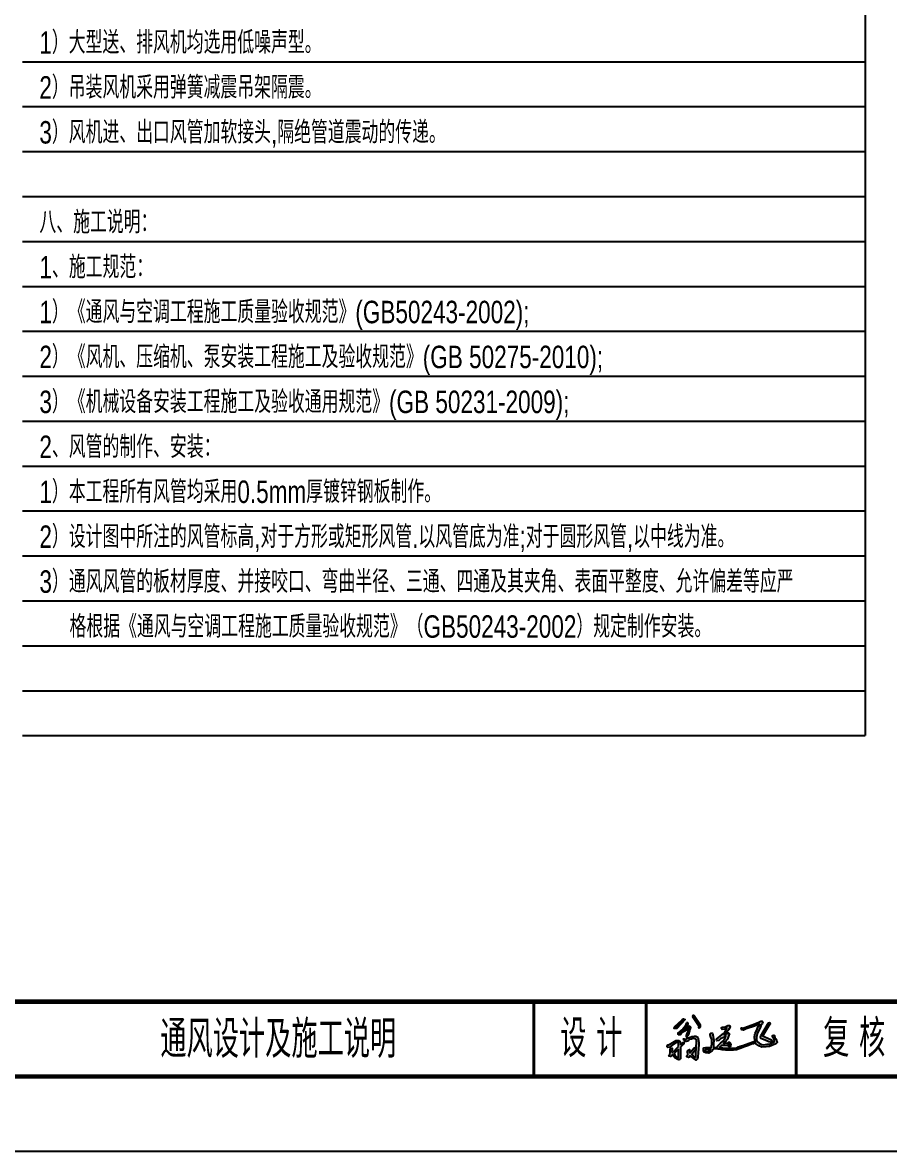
# Model space of a CAD drawing. Extents: x 141823 to 183823, y -39186 to 56515.
# Drawn here: x 158497 to 170069, y 26815 to 41889 of the extents above; entities that cross this region are included whole.
import ezdxf
from ezdxf.enums import TextEntityAlignment as Align

# ---------------------------------------------------------------- set-up
doc = ezdxf.new("R2010")
doc.units = 0
doc.header["$LTSCALE"] = 1000
doc.header["$MEASUREMENT"] = 0
doc.layers.add('TEXT', color=7, linetype='Continuous', lineweight=15)
doc.layers.add('图框', color=7, linetype='Continuous')
doc.layers.add('描手写字', color=7, linetype='Continuous')
doc.styles.get("Standard").update_dxf_attribs({"font": 'hztxt_e.shx', "width": 0.7, "bigfont": 'hztxt.shx'})
doc.styles.add('中西文等高字体', font='hztxt_e.shx', dxfattribs={"width": 0.75, "bigfont": 'hztxt.shx'})

# ---------------------------------------------------------------- blocks, each defined once
blk = doc.blocks.new('A$C0E255764')
for points in [[(27.6, 123.9), (26.6, 117.1), (31.5, 117.1), (36.7, 117.1), (66.6, 151), (61.1, 153.4), (55.9, 149.5)], [(54.6, 112.2), (50.1, 108.5), (45.2, 104.2), (42, 101.8), (39.7, 99.6), (39.7, 96.3), (43.9, 93.7), (50.1, 95), (52.8, 100.3), (58.2, 104.7), (65.3, 109), (72.4, 112.5), (76.1, 112.5), (77.3, 109.5), (77.3, 103.9), (73.6, 98.5), (72.5, 95.6), (71, 92.7), (70.1, 90.9), (70.1, 89), (70.1, 87.6), (71.1, 86.7), (73.7, 86.7), (80.1, 96.5), (84.4, 108.8), (84.4, 113.8), (86.2, 117.1), (87.8, 120.1), (85.5, 123.6), (81, 126), (76.2, 123.1), (74.6, 118.4), (72.3, 115.9), (67.9, 117.9), (70.1, 122.6), (75.1, 128), (77.7, 133), (77.7, 136.5), (76.3, 138.5), (73.5, 138.5), (72.2, 137.9), (67, 126.3), (62.7, 120.7), (58.5, 115.4)], [(116.7, 128.3), (117.7, 125.2), (116.8, 122.6), (116.8, 121.1), (119.5, 120.1), (121.6, 121), (124, 123.3), (124, 129.2), (100.8, 164.7), (98.1, 165.9), (96, 165.9), (95.2, 165.2), (94.3, 163.7), (93.7, 161.4)], [(334.5, 97), (345.9, 124.1), (348.5, 132), (353.8, 136.3), (354.7, 141.4), (352.9, 144.2), (351.4, 144.2), (348.1, 144.3), (345, 142.9), (340, 140.7), (315.2, 131.3), (285, 119.9), (280.8, 118.8), (277.5, 119.9), (275.7, 120), (275.2, 116.8), (277.1, 112.2), (283.9, 111.2), (293.6, 115.6), (323.6, 126.5), (336, 131.1), (341.8, 134.3), (342.3, 131.1), (338.2, 124.6), (331.6, 108.5), (327.2, 100), (324.1, 86.7), (324.8, 72.6), (328.5, 60.8), (339.8, 52.8), (351.9, 48.7), (367.6, 49.5), (380, 50.9), (403.8, 60.4), (407.9, 65.9), (406.4, 71.9), (403.1, 78.8), (400, 84.6), (398.5, 91), (395.2, 92.4), (390.9, 91.5), (390.5, 88), (394.3, 81.7), (396.7, 77.7), (398.1, 71.4), (396.9, 68.3), (394, 66.6), (384.3, 62.3), (378.3, 59.8), (370.7, 59.3), (364.3, 58.1), (358, 57.4), (351.9, 57.6), (340.9, 63.1), (334.2, 69), (331.4, 74.2), (331.3, 80.6), (332.1, 84.7)], [(376.9, 127.3), (380.5, 132.5), (383.8, 134.5), (382.5, 136.9), (379.7, 137.8), (375.3, 137.2), (346.9, 89.3), (345.6, 84.9), (347.1, 81.5), (363.1, 75.4), (376.8, 69.6), (386.8, 67), (391.2, 66.9), (390.5, 71.4), (385, 75.4), (362.9, 85), (355.3, 88.4), (355, 89.8)], [(117.5, 56.6), (117.5, 65.7), (115.5, 79.3), (113.9, 85.2), (106.2, 89.4), (102, 88.8), (91.2, 87.2), (79.9, 82.9), (74.6, 80.1), (70.3, 78.1), (68.9, 77.5), (66.5, 78.1), (63.7, 78.7), (61.4, 78.7), (61.8, 74.2), (65.9, 69.5), (71.3, 68.8), (75.8, 70.8), (79.7, 73.3), (82.9, 76.6), (90.2, 78.1), (95.4, 80.2), (100.7, 80.2), (105.3, 78.7), (106.7, 76.6), (108.9, 73.3), (108.9, 69), (106.5, 23.5), (106.9, 11.7), (105, 10.4), (102.9, 11.4), (100.1, 12.7), (93.9, 19.1), (91.7, 20.9), (93.2, 22.8), (106.5, 39.2), (106.3, 43.5), (103.8, 46.6), (100.5, 45.4), (84.7, 27.1), (83.6, 28.2), (83.6, 32.8), (83.1, 39.2), (78.4, 37), (75.2, 35.1), (76.2, 30.9), (77.4, 21.3), (73.1, 15.9), (73.2, 11.7), (79.8, 10.1), (82.7, 11.3), (83.4, 12.8), (85.6, 15.5), (107.9, 0), (111.5, 3.2), (113.9, 11.5), (115.5, 28.2)], [(227.8, 53.1), (228.8, 50.1), (232.4, 49.6), (236.6, 51.5), (236.7, 55.3), (237, 58.1), (236.8, 61.1), (235.4, 62.9), (232.7, 65), (229.7, 65.7), (226.8, 65.7), (226.7, 63.7)]]:
    blk.add_hatch(color=256).paths.add_polyline_path(points)
h = blk.add_hatch(color=256)
h.paths.add_polyline_path([(188.1, 52.9), (183, 47.5), (171.7, 46.4), (171.7, 48.5), (172.4, 60), (173.4, 73.6), (168.5, 100), (162.9, 100.6), (159.3, 98.1), (159.8, 93.3), (162.6, 85.1), (165.3, 76.2), (166.3, 70.1), (166, 58.9), (165.1, 54), (163.7, 47.1), (161, 46.8), (155.2, 46.9), (143.4, 47.1), (136.7, 45.5), (134.6, 42.5), (135.1, 36), (137.6, 30.1), (143.2, 27), (153.8, 26.3), (160.3, 29), (167.1, 34.6), (170.4, 39.6), (172.2, 40.8), (179.5, 41.6), (185.1, 41.4), (189.4, 41.2), (194.8, 41.1), (204.6, 38.7), (218.2, 36.8), (231.7, 36.4), (246.4, 36.8), (257.2, 38.7), (271.3, 42.8), (287.4, 48.8), (302.1, 54.8), (313.1, 59.3), (318.7, 61), (326.7, 65.4), (325.7, 69.1), (322.5, 68.9), (318.1, 67.5), (290.9, 57.8), (280.7, 54.1), (275.4, 53.5), (271.3, 51.8), (264.8, 49), (259.1, 46), (250.8, 44.3), (242.2, 43.9), (230.4, 44), (218.6, 43.9), (207.7, 44), (204.9, 45.6), (194.7, 46.8), (196.5, 48.7), (197.9, 50.3), (201.4, 54), (204.8, 54.4), (214.1, 54.4), (223.8, 53.7), (225.9, 58), (224.9, 61), (223.8, 62.9), (221.9, 63), (209, 63.5), (211.3, 65.1), (216, 68.4), (219.5, 73.4), (223.6, 78.3), (229.3, 92.4), (231, 97.8), (227.4, 100.9), (222.4, 99.4), (219, 97.5), (211.1, 93.5), (218, 99), (221.1, 103.3), (228, 112.6), (233.5, 122.5), (231.4, 129.1), (225.3, 129.1), (215.4, 123.4), (205.8, 122.8), (201, 118.6), (204, 114.1), (213.9, 115.3), (220.8, 121.9), (222, 118.3), (218.7, 113.2), (212.6, 101.8), (203.7, 94.6), (183.3, 78.1), (183.9, 71.5), (191.7, 73.3), (198.6, 79), (208.8, 83.8), (217.8, 89.8), (213.6, 79.6), (206.1, 70.6), (198.6, 62.5)])
h.paths.add_polyline_path([(161, 41.9), (161.4, 39), (158.1, 35.7), (153.1, 33.2), (150.2, 31.7), (147.1, 31.5), (143.5, 32.4), (141.3, 34.2), (141, 37.6), (143.2, 41), (146.7, 42.2), (153.6, 42.3)], flags=16)
h = blk.add_hatch(color=256)
h.paths.add_polyline_path([(49.4, 47.9), (61.1, 59.5), (62.5, 62.2), (62, 65.1), (59.1, 65.6), (49.4, 56.6), (49.4, 64.4), (47.3, 69.1), (42.9, 72.3), (37.6, 72.3), (33.4, 72.3), (9.3, 58.2), (5.8, 56.6), (3.4, 56.6), (0, 54.2), (0.3, 49.8), (3.2, 46.8), (10.3, 48.5), (17.6, 54.6), (29.2, 61.2), (33.5, 65.8), (38.5, 65.8), (41.9, 64.9), (41.9, 62.6), (42.1, 57.3), (42.2, 50), (32.1, 40.7), (26.4, 33.6), (18.7, 27.9), (18.1, 32.8), (18.4, 38.5), (18.9, 43.9), (17.9, 44.3), (15.4, 43.2), (11.4, 41.9), (10.9, 38.5), (10.8, 28.6), (9.7, 21), (6.9, 17.6), (7.9, 14.6), (13, 13.8), (17.1, 17.5), (18.8, 20.1), (21.8, 19.1), (28.8, 9), (40.3, 2.6), (43.4, 1.5), (45.5, 1.9), (46.8, 2.6), (48, 3.5), (49.4, 4.3), (49.4, 7.9), (49.4, 23.2), (49.4, 47.3)])
h.paths.add_polyline_path([(42.4, 41.1), (42.5, 39.3), (42.7, 35.7), (41.8, 9.9), (40, 9.2), (34.8, 11.9), (28.4, 18.3), (26.9, 22.6), (26.2, 25)], flags=16)
for points in [[(55.9, 149.5), (61.1, 153.4), (66.6, 151), (36.7, 117.1), (31.5, 117.1), (26.6, 117.1), (27.6, 123.9), (55.9, 149.5)], [(72.2, 137.9), (67, 126.3), (62.7, 120.7), (58.5, 115.4), (54.6, 112.2), (50.1, 108.5)], [(72.5, 95.6), (71, 92.7), (70.1, 90.9), (70.1, 89), (70.1, 87.6), (71.1, 86.7), (73.7, 86.7), (80.1, 96.5), (84.4, 108.8), (84.4, 113.8), (86.2, 117.1), (87.8, 120.1), (85.5, 123.6), (81, 126), (76.2, 123.1), (74.6, 118.4), (72.3, 115.9), (67.9, 117.9), (70.1, 122.6), (75.1, 128), (77.7, 133), (77.7, 136.5), (76.3, 138.5), (73.5, 138.5), (72.2, 137.9)], [(93.7, 161.4), (116.7, 128.3), (117.7, 125.2), (116.8, 122.6), (116.8, 121.1), (119.5, 120.1), (121.6, 121), (124, 123.3), (124, 129.2), (100.8, 164.7), (98.1, 165.9), (96, 165.9), (95.2, 165.2), (94.3, 163.7), (93.7, 161.4)], [(159.3, 98.1), (162.9, 100.6), (168.5, 100), (173.4, 73.6), (172.4, 60), (171.7, 48.5), (171.7, 48.5), (171.7, 46.4), (183, 47.5), (188.1, 52.9), (198.6, 62.5), (206.1, 70.6), (213.6, 79.6), (217.8, 89.8), (217.8, 89.8), (208.8, 83.8), (198.6, 79), (191.7, 73.3), (183.9, 71.5), (183.3, 78.1), (203.7, 94.6), (212.6, 101.8), (218.7, 113.2), (222, 118.3), (220.8, 121.9), (213.9, 115.3), (204, 114.1), (201, 118.6), (205.8, 122.8), (215.4, 123.4), (225.3, 129.1), (231.4, 129.1), (233.5, 122.5), (228, 112.6), (221.1, 103.3), (218, 99), (211.1, 93.5), (219, 97.5), (222.4, 99.4), (227.4, 100.9), (231, 97.8), (229.3, 92.4), (223.6, 78.3), (219.5, 73.4), (216, 68.4), (211.3, 65.1), (209, 63.5), (221.9, 63), (223.8, 62.9), (224.9, 61), (225.9, 58), (223.8, 53.7), (214.1, 54.4), (204.8, 54.4), (201.4, 54), (197.9, 50.3), (196.5, 48.7), (194.7, 46.8), (204.9, 45.6), (207.7, 44), (218.6, 43.9), (230.4, 44), (242.2, 43.9), (250.8, 44.3), (259.1, 46), (264.8, 49), (271.3, 51.8), (275.4, 53.5), (280.7, 54.1), (290.9, 57.8), (318.1, 67.5), (322.5, 68.9), (325.7, 69.1), (326.7, 65.4), (318.7, 61), (313.1, 59.3), (302.1, 54.8), (287.4, 48.8), (271.3, 42.8), (257.2, 38.7), (246.4, 36.8), (231.7, 36.4), (218.2, 36.8), (204.6, 38.7), (194.8, 41.1), (189.4, 41.2), (185.1, 41.4)], [(277.5, 119.9), (280.8, 118.8), (285, 119.9), (315.2, 131.3), (340, 140.7), (345, 142.9), (348.1, 144.3), (351.4, 144.2), (352.9, 144.2), (354.7, 141.4), (353.8, 136.3), (348.5, 132), (345.9, 124.1), (334.5, 97), (332.1, 84.7), (331.3, 80.6), (331.4, 74.2), (334.2, 69), (340.9, 63.1), (351.9, 57.6), (358, 57.4), (364.3, 58.1), (370.7, 59.3), (378.3, 59.8), (384.3, 62.3), (394, 66.6), (396.9, 68.3), (398.1, 71.4), (396.7, 77.7), (394.3, 81.7), (390.5, 88), (390.9, 91.5), (395.2, 92.4), (398.5, 91), (400, 84.6), (403.1, 78.8), (406.4, 71.9), (407.9, 65.9), (403.8, 60.4), (380, 50.9), (367.6, 49.5), (351.9, 48.7), (339.8, 52.8), (328.5, 60.8), (324.8, 72.6), (324.1, 86.7), (327.2, 100), (331.6, 108.5), (338.2, 124.6), (342.3, 131.1), (341.8, 134.3), (336, 131.1), (323.6, 126.5), (293.6, 115.6), (283.9, 111.2), (277.1, 112.2), (275.2, 116.8), (275.7, 120), (277.5, 119.9)], [(375.3, 137.2), (346.9, 89.3), (345.6, 84.9), (347.1, 81.5), (363.1, 75.4), (376.8, 69.6), (386.8, 67), (391.2, 66.9), (390.5, 71.4), (385, 75.4), (362.9, 85), (355.3, 88.4), (355, 89.8), (376.9, 127.3), (380.5, 132.5), (383.8, 134.5), (382.5, 136.9), (379.7, 137.8), (375.3, 137.2)], [(50.1, 108.5), (45.2, 104.2), (42, 101.8), (39.7, 99.6), (39.7, 96.3), (43.9, 93.7), (50.1, 95), (52.8, 100.3), (58.2, 104.7), (65.3, 109), (72.4, 112.5), (76.1, 112.5), (77.3, 109.5), (77.3, 103.9), (73.6, 98.5), (72.5, 95.6)], [(63.7, 78.7), (66.5, 78.1), (68.9, 77.5), (70.3, 78.1), (74.6, 80.1), (79.9, 82.9), (91.2, 87.2), (102, 88.8), (106.2, 89.4), (113.9, 85.2), (115.5, 79.3), (117.5, 65.7), (117.5, 56.6), (115.5, 28.2), (113.9, 11.5), (111.5, 3.2), (107.9, 0), (85.6, 15.5), (83.4, 12.8)], [(165.1, 54), (166, 58.9), (166.3, 70.1), (165.3, 76.2), (162.6, 85.1), (159.8, 93.3), (159.3, 98.1)], [(0, 54.2), (3.4, 56.6), (5.8, 56.6), (9.3, 58.2), (33.4, 72.3), (37.6, 72.3), (42.9, 72.3), (47.3, 69.1), (49.4, 64.4), (49.4, 56.6)], [(42.2, 50), (42.1, 57.3), (41.9, 62.6), (41.9, 64.9), (38.5, 65.8), (33.5, 65.8), (29.2, 61.2), (17.6, 54.6), (10.3, 48.5), (3.2, 46.8), (0.3, 49.8), (0, 54.2)], [(21.8, 19.1), (18.8, 20.1), (17.1, 17.5), (13, 13.8), (7.9, 14.6), (6.9, 17.6), (9.7, 21), (10.8, 28.6), (10.9, 38.5), (11.4, 41.9), (15.4, 43.2), (17.9, 44.3), (18.9, 43.9), (18.4, 38.5), (18.1, 32.8), (18.7, 27.9), (26.4, 33.6), (32.1, 40.7), (42.2, 50)], [(49.4, 47.9), (49.4, 47.3), (49.4, 23.2), (49.4, 7.9), (49.4, 4.3), (48, 3.5)], [(49.4, 56.6), (59.1, 65.6), (62, 65.1), (62.5, 62.2), (61.1, 59.5), (49.4, 47.9)], [(83.4, 12.8), (82.7, 11.3), (79.8, 10.1), (73.2, 11.7), (73.1, 15.9), (77.4, 21.3), (76.2, 30.9), (75.2, 35.1), (78.4, 37), (83.1, 39.2), (83.6, 32.8), (83.6, 28.2), (84.7, 27.1), (100.5, 45.4), (103.8, 46.6), (106.3, 43.5), (106.5, 39.2), (93.2, 22.8), (91.7, 20.9), (93.9, 19.1), (100.1, 12.7), (102.9, 11.4), (105, 10.4), (106.9, 11.7), (106.5, 23.5), (108.9, 69), (108.9, 73.3), (106.7, 76.6), (105.3, 78.7), (100.7, 80.2), (95.4, 80.2), (90.2, 78.1), (82.9, 76.6), (79.7, 73.3), (75.8, 70.8), (71.3, 68.8), (65.9, 69.5), (61.8, 74.2), (61.4, 78.7), (63.7, 78.7)], [(185.1, 41.4), (179.5, 41.6), (172.2, 40.8), (170.4, 39.6), (167.1, 34.6), (160.3, 29), (153.8, 26.3), (143.2, 27), (137.6, 30.1), (135.1, 36), (134.6, 42.5), (136.7, 45.5), (143.4, 47.1), (155.2, 46.9), (161, 46.8), (163.7, 47.1), (165.1, 54)], [(141, 37.6), (143.2, 41), (146.7, 42.2), (153.6, 42.3), (161, 41.9), (161.4, 39), (158.1, 35.7), (153.1, 33.2), (150.2, 31.7), (147.1, 31.5), (143.5, 32.4), (141.3, 34.2), (141, 37.6)], [(226.7, 63.7), (227.8, 53.1), (228.8, 50.1), (232.4, 49.6), (236.6, 51.5), (236.7, 55.3), (237, 58.1), (236.8, 61.1), (235.4, 62.9), (232.7, 65), (229.7, 65.7), (226.8, 65.7), (226.7, 63.7)], [(48, 3.5), (46.8, 2.6), (45.5, 1.9), (43.4, 1.5), (40.3, 2.6), (28.8, 9), (21.8, 19.1)]]:
    blk.add_lwpolyline(points)
blk.add_lwpolyline([(42.4, 41.1), (26.2, 25), (26.9, 22.6), (28.4, 18.3), (34.8, 11.9), (40, 9.2), (41.8, 9.9), (42.7, 35.7), (42.5, 39.3), (42.4, 41.1)], close=True)

msp = doc.modelspace()

# ---------------------------------------------------------------- linework, layer by layer
at = {"layer": 'Defpoints', "color": 252}
for p, q in [((169747.4, 52166.3), (169747.4, 32366.7)), ((158497.4, 41366.7), (169747.4, 41366.7)), ((158497.4, 40766.7), (169747.4, 40766.7)), ((158497.4, 40166.7), (169747.4, 40166.7)), ((158497.4, 39566.7), (169747.4, 39566.7)), ((158497.4, 38966.7), (169747.4, 38966.7)), ((158497.4, 38366.7), (169747.4, 38366.7)), ((158497.4, 37766.7), (169747.4, 37766.7)), ((158497.4, 37166.7), (169747.4, 37166.7)), ((158497.4, 36566.7), (169747.4, 36566.7)), ((158497.4, 35966.7), (169747.4, 35966.7)), ((158497.4, 35366.7), (169747.4, 35366.7)), ((158497.4, 34766.7), (169747.4, 34766.7)), ((158497.4, 34166.7), (169747.4, 34166.7)), ((158497.4, 33566.7), (169747.4, 33566.7)), ((158497.4, 32966.7), (169747.4, 32966.7)), ((158497.4, 32366.7), (169747.4, 32366.7))]:
    msp.add_line(p, q, dxfattribs=at)
at = {"layer": '图框', "linetype": 'Continuous'}
msp.add_lwpolyline([(141823.3, 56514.7), (183823.3, 56514.7), (183823.3, 26814.7), (141823.3, 26814.7)], close=True, dxfattribs=at)
at = {"layer": '图框', "linetype": 'Continuous', "const_width": 60}
for points in [[(182823.3, 55514.7), (144823.3, 55514.7), (144823.3, 27814.7), (182823.3, 27814.7), (182823.3, 55514.7)], [(144823.3, 28814.7), (182823.3, 28814.7)]]:
    msp.add_lwpolyline(points, dxfattribs=at)
at = {"layer": '图框', "const_width": 40}
for points in [[(165323.3, 27814.7), (165323.3, 28814.7)], [(166823.3, 27814.7), (166823.3, 28814.7)], [(168823.3, 27814.7), (168823.3, 28814.7)]]:
    msp.add_lwpolyline(points, dxfattribs=at)

# ---------------------------------------------------------------- block references
at = {"layer": '描手写字', "xscale": 3.600000000093132, "yscale": 3.600000000093132, "zscale": 3.600000000093132}
msp.add_blockref('A$C0E255764', (167101.3, 28033.6), dxfattribs=at)

# ---------------------------------------------------------------- texts
at = {"layer": 'TEXT', "color": 3, "linetype": 'Continuous', "style": '中西文等高字体', "width": 0.75}
for s, p in [('1）大型送、排风机均选用低噪声型。', (158721.2, 41473.3)), ('2）吊装风机采用弹簧减震吊架隔震。', (158721.2, 40873.3)), ('3）风机进、出口风管加软接头,隔绝管道震动的传递。', (158721.2, 40273.3)), ('八、施工说明：', (158722, 39074)), ('1、施工规范：', (158722, 38474)), ('1）《通风与空调工程施工质量验收规范》(GB50243-2002);', (158722, 37874)), ('2）《风机、压缩机、泵安装工程施工及验收规范》(GB 50275-2010);', (158722, 37274)), ('3）《机械设备安装工程施工及验收通用规范》(GB 50231-2009);', (158722, 36674)), ('2、风管的制作、安装：', (158722, 36073.6)), ('1）本工程所有风管均采用0.5mm厚镀锌钢板制作。', (158722, 35473.6)), ('2）设计图中所注的风管标高,对于方形或矩形风管.以风管底为准;对于圆形风管,以中线为准。', (158722, 34873.6)), ('3）通风风管的板材厚度、并接咬口、弯曲半径、三通、四通及其夹角、表面平整度、允许偏差等应严', (158722.3, 34274)), ('格根据《通风与空调工程施工质量验收规范》（GB50243-2002）规定制作安装。', (159124.4, 33673.8))]:
    msp.add_text(s, height=300, dxfattribs=at).set_placement(p)
at = {"layer": '图框', "width": 0.7}
for s, p in [('设 计', (166089.5, 28324.2)), ('复 核', (169599, 28324.2))]:
    msp.add_text(s, height=500, dxfattribs=at).set_placement(p, align=Align.MIDDLE_CENTER)
msp.add_attdef('通风设计及施工说明', text='图 纸 名 称', height=500, dxfattribs=at).set_placement((161910.6, 28314.7), align=Align.MIDDLE_CENTER)

doc.saveas('drawing.dxf')
